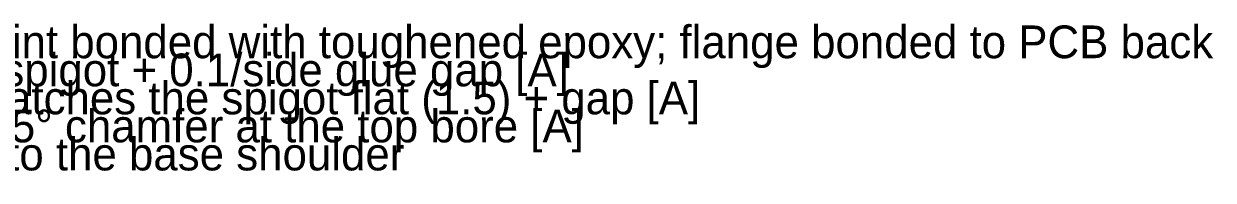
# Model space of a CAD drawing. Header units: millimetres. Extents: x -9 to 93, y -25 to 69.
# Drawn here: x 41.9 to 92.7, y 61.6 to 68.3 of the extents above; entities that cross this region are included whole.
import ezdxf

# ---------------------------------------------------------------- set-up
doc = ezdxf.new("R2010")
doc.units = ezdxf.units.MM
doc.layers.add('TEXT', color=7, linetype='CONTINUOUS')

msp = doc.modelspace()

# ---------------------------------------------------------------- texts
at = {"layer": 'TEXT'}
for s, p in [('1. FDM: CF-ASA or PETG; joint bonded with toughened epoxy; flange bonded to PCB back', (17, 66.79907)), ('2. Socket Ø4.2 × 7.2 deep = spigot + 0.1/side glue gap [A]', (17, 65.59907)), ('3. Socket flat 1.6 from axis matches the spigot flat (1.5) + gap [A]', (17, 64.39907)), ('4. Bore Ø2.0 through; 0.3 × 45° chamfer at the top bore [A]', (17, 63.19907)), ('5. Socket end (Z 0) bonds onto the base shoulder', (17, 61.99907))]:
    msp.add_text(s, height=1.4, dxfattribs=at).set_placement(p)

doc.saveas('drawing.dxf')
